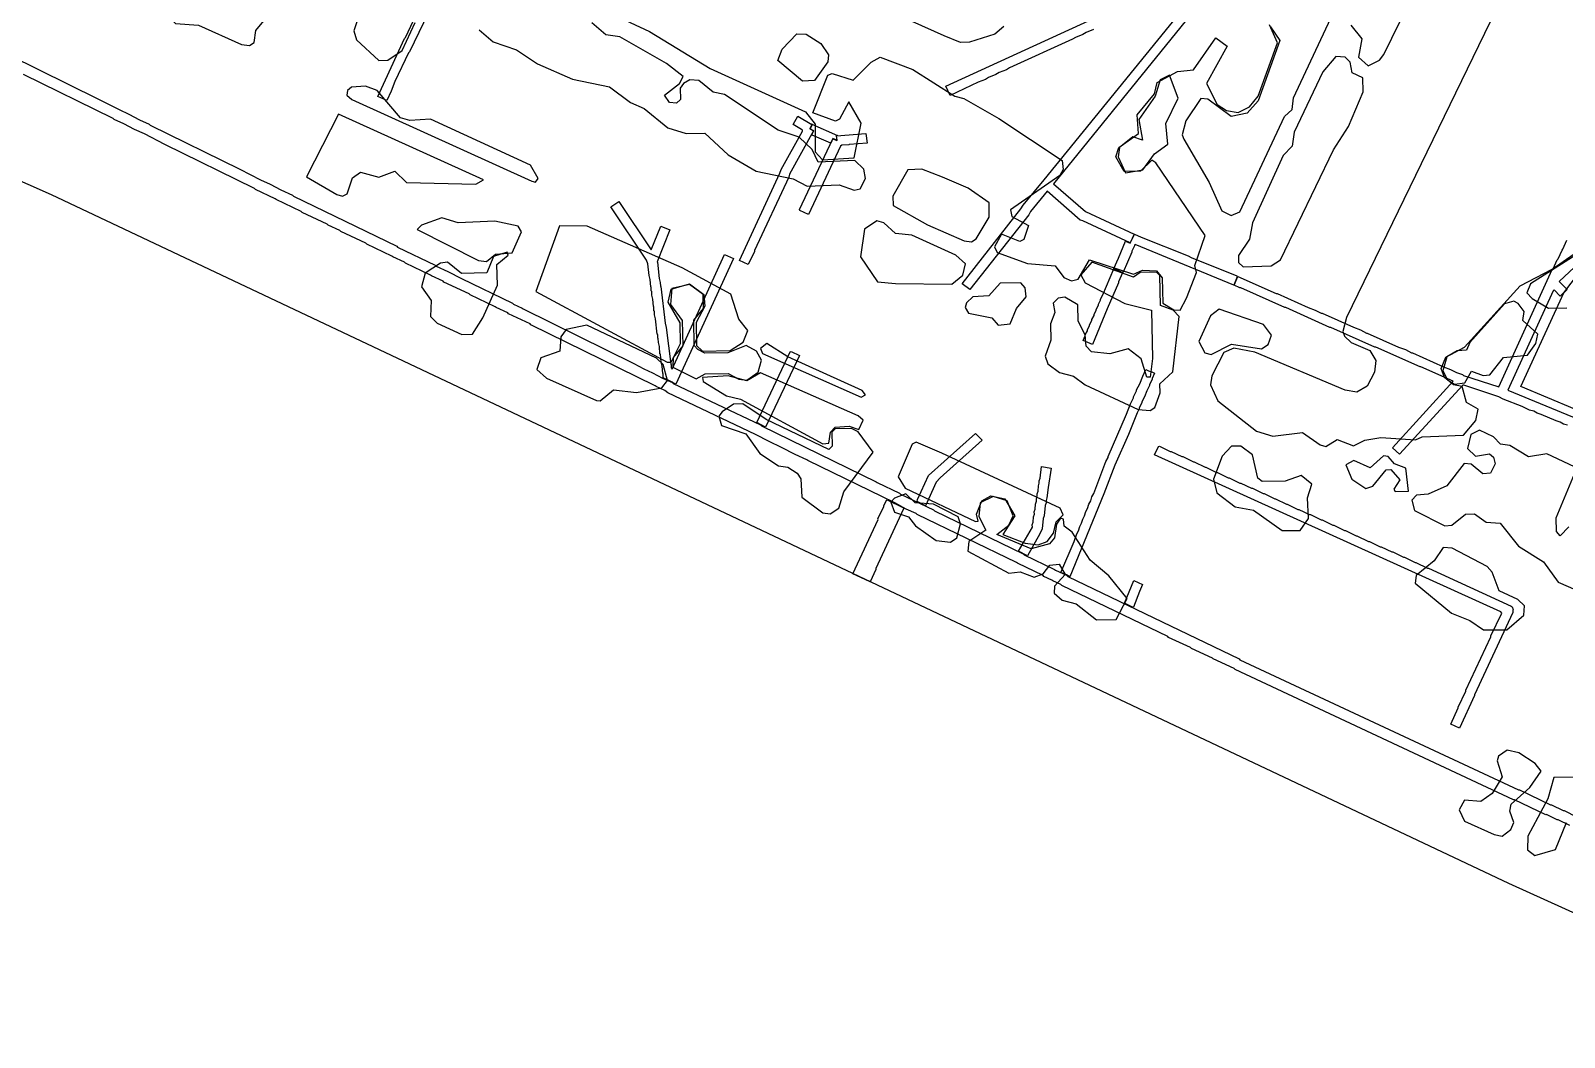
# Model space of a CAD drawing. Extents: x 1764 to 2708, y -3060 to -2272.
# Drawn here: x 1991.5 to 2324.9, y -3011.6 to -2792.7 of the extents above; entities that cross this region are included whole.
import ezdxf

# ---------------------------------------------------------------- set-up
doc = ezdxf.new("R2010")
doc.units = 0
for name, color, linetype in [('DOR_DOROZHKA', 8, 'CONTINUOUS'), ('DOR_LESTNICA', 8, 'CONTINUOUS'), ('DOR_PEREHOD', 8, 'CONTINUOUS'), ('DOR_TROTUAR', 8, 'CONTINUOUS'), ('GRANICA_UCHASTKA', 8, 'CONTINUOUS'), ('PL_DETSKAYA', 3, 'CONTINUOUS'), ('ZEL_DEREVYA', 94, 'CONTINUOUS'), ('ZEL_TRAVA', 82, 'CONTINUOUS')]:
    doc.layers.add(name, color=color, linetype=linetype)

msp = doc.modelspace()

# ---------------------------------------------------------------- linework, layer by layer
at = {"layer": 'DOR_DOROZHKA'}
for points in [[(2066.981, -2807.064), (2072.811, -2794.431), (2073.007, -2794.227), (2075.875, -2788.062), (2076.549, -2786.847), (2076.545, -2786.647), (2081.314, -2775.838), (2083.232, -2776.597), (2081.418, -2780.638), (2081.422, -2780.838), (2080.846, -2781.951), (2079.706, -2784.777), (2079.035, -2786.093), (2077.895, -2788.919), (2073.874, -2797.31), (2073.678, -2797.514), (2070.712, -2803.782), (2069.857, -2805.901), (2068.901, -2807.923)], [(2145.591, -2842.685), (2154.386, -2823.685), (2154.668, -2822.879), (2159.291, -2814.574), (2159.287, -2814.374), (2159.083, -2814.179), (2157.259, -2813.117), (2158.32, -2811.294), (2161.361, -2813.129), (2160.881, -2814.04), (2161.692, -2814.523), (2156.492, -2823.94), (2156.305, -2824.544), (2148.846, -2840.513), (2148.85, -2840.713), (2147.511, -2843.544)], [(2158.763, -2831.795), (2158.659, -2831.597), (2165.931, -2816.232), (2166.739, -2816.615), (2166.837, -2816.512), (2166.718, -2815.615), (2173.109, -2815.076), (2173.355, -2817.172), (2169.459, -2817.456), (2169.361, -2817.558), (2167.861, -2817.591), (2167.565, -2817.797), (2160.583, -2832.656)], [(2131.765, -2869.598), (2131.159, -2869.31), (2131.054, -2869.113), (2130.652, -2869.021), (2129.033, -2868.156), (2129.015, -2867.356), (2128.913, -2867.258), (2128.779, -2865.66), (2128.559, -2864.764), (2128.423, -2863.066), (2128.32, -2862.968), (2128.186, -2861.371), (2127.966, -2860.475), (2127.949, -2859.675), (2127.847, -2859.577), (2127.83, -2858.777), (2127.727, -2858.679), (2127.356, -2855.385), (2127.137, -2854.49), (2127.119, -2853.69), (2127.017, -2853.592), (2127, -2852.792), (2126.898, -2852.694), (2126.763, -2851.096), (2126.544, -2850.2), (2126.526, -2849.4), (2126.424, -2849.302), (2126.407, -2848.502), (2126.305, -2848.404), (2126.17, -2846.806), (2125.951, -2845.911), (2125.697, -2843.415), (2125.379, -2842.621), (2117.624, -2830.983), (2119.4, -2829.844), (2126.432, -2840.397), (2128.522, -2835.25), (2130.439, -2836.009), (2127.688, -2842.972), (2127.79, -2843.07), (2128.166, -2846.563), (2128.385, -2847.459), (2128.403, -2848.259), (2128.505, -2848.357), (2129.478, -2856.34), (2129.697, -2857.236), (2130.67, -2865.219), (2130.772, -2865.317), (2130.787, -2866.017), (2130.994, -2866.312), (2142.361, -2841.354), (2144.28, -2842.213)], [(2220.306, -2860.08), (2220.784, -2859.07), (2220.78, -2858.87), (2221.261, -2857.959), (2221.256, -2857.759), (2221.737, -2856.848), (2221.733, -2856.648), (2222.213, -2855.737), (2222.209, -2855.537), (2222.689, -2854.626), (2222.685, -2854.426), (2223.166, -2853.515), (2223.161, -2853.315), (2223.642, -2852.404), (2223.638, -2852.204), (2224.118, -2851.294), (2224.114, -2851.094), (2224.594, -2850.183), (2226.974, -2844.528), (2228.893, -2845.387), (2228.034, -2847.307), (2228.038, -2847.507), (2225.559, -2853.163), (2222.326, -2860.937)], [(2149.354, -2877.922), (2156.626, -2862.557), (2156.824, -2862.453), (2158.644, -2863.314), (2151.276, -2878.881)], [(2217.414, -2911.47), (2216.703, -2910.985), (2215.493, -2910.511), (2218.348, -2903.746), (2218.913, -2902.132), (2219.298, -2901.424), (2219.579, -2900.517), (2219.964, -2899.809), (2220.244, -2898.902), (2220.629, -2898.193), (2220.91, -2897.287), (2221.295, -2896.578), (2221.575, -2895.672), (2221.96, -2894.963), (2222.241, -2894.056), (2222.626, -2893.348), (2225.277, -2886.387), (2225.757, -2885.476), (2225.753, -2885.276), (2229.757, -2876.085), (2230.609, -2873.865), (2231.281, -2872.55), (2231.277, -2872.35), (2231.949, -2871.035), (2231.944, -2870.835), (2232.616, -2869.52), (2233.28, -2867.804), (2233.949, -2866.389), (2234.556, -2866.676), (2235.26, -2866.861), (2235.867, -2867.148), (2235.293, -2868.361), (2235.297, -2868.561), (2234.721, -2869.674), (2234.725, -2869.874), (2234.149, -2870.987), (2233.677, -2872.298), (2233.101, -2873.411), (2233.105, -2873.611), (2232.529, -2874.724), (2232.533, -2874.924), (2232.052, -2875.835), (2230.152, -2880.478), (2227.194, -2887.146), (2224.828, -2893.4)], [(2184.243, -2895.078), (2184.334, -2894.675), (2186.722, -2889.421), (2196.93, -2880.296), (2198.363, -2881.766), (2189.235, -2889.967), (2188.355, -2890.887), (2186.065, -2896.039)], [(2302.169, -2944.357), (2300.249, -2943.498), (2301.874, -2939.961), (2301.869, -2939.761), (2303.496, -2936.324), (2303.492, -2936.124), (2308.943, -2924.5), (2308.939, -2924.3), (2311.333, -2919.346), (2311.127, -2919.05), (2235.851, -2884.958), (2236.712, -2883.138), (2236.91, -2883.034), (2239.236, -2884.184), (2239.436, -2884.18), (2241.762, -2885.33), (2241.962, -2885.326), (2244.289, -2886.476), (2244.489, -2886.472), (2246.815, -2887.622), (2247.015, -2887.618), (2249.341, -2888.768), (2249.541, -2888.764), (2251.867, -2889.914), (2252.067, -2889.91), (2254.393, -2891.061), (2254.593, -2891.056), (2256.919, -2892.207), (2257.119, -2892.202), (2259.445, -2893.353), (2259.645, -2893.348), (2261.971, -2894.499), (2262.171, -2894.494), (2264.497, -2895.645), (2264.697, -2895.64), (2267.023, -2896.791), (2267.223, -2896.786), (2269.549, -2897.937), (2269.749, -2897.932), (2272.075, -2899.083), (2272.275, -2899.079), (2274.601, -2900.229), (2274.801, -2900.225), (2277.127, -2901.375), (2277.327, -2901.371), (2279.653, -2902.521), (2279.853, -2902.517), (2282.382, -2903.763), (2282.582, -2903.758), (2284.908, -2904.909), (2285.108, -2904.904), (2287.434, -2906.055), (2287.634, -2906.05), (2289.96, -2907.201), (2290.16, -2907.197), (2292.486, -2908.347), (2292.686, -2908.343), (2295.214, -2909.589), (2295.414, -2909.584), (2313.401, -2917.8), (2313.605, -2917.996), (2313.818, -2918.592), (2313.72, -2918.694), (2313.731, -2919.194), (2305.413, -2937.083), (2305.418, -2937.283)], [(2206.288, -2905.907), (2209.276, -2900.64), (2209.265, -2900.14), (2209.452, -2899.535), (2209.529, -2898.433), (2209.716, -2897.829), (2209.705, -2897.329), (2209.892, -2896.724), (2209.968, -2895.622), (2210.155, -2895.018), (2210.144, -2894.518), (2210.331, -2893.914), (2210.321, -2893.413), (2210.508, -2892.809), (2210.584, -2891.707), (2210.771, -2891.103), (2210.76, -2890.603), (2210.947, -2889.998), (2211.293, -2887.489), (2213.402, -2887.844), (2212.693, -2892.062), (2212.44, -2894.268), (2212.253, -2894.873), (2212.264, -2895.373), (2212.077, -2895.977), (2211.824, -2898.184), (2211.637, -2898.788), (2211.385, -2900.994), (2210.909, -2902.105), (2208.21, -2906.866)], [(2231.064, -2918.078), (2229.345, -2917.215), (2231.339, -2912.269), (2233.258, -2913.128), (2232.591, -2914.644), (2231.264, -2918.074)]]:
    msp.add_lwpolyline(points, close=True, dxfattribs=at)
for points in [[(2222.548, -2792.497), (2220.961, -2793.131), (2220.269, -2793.547), (2218.682, -2794.181), (2217.991, -2794.596), (2204.317, -2800.795), (2203.626, -2801.21), (2202.039, -2801.845), (2201.347, -2802.26), (2199.76, -2802.894), (2199.069, -2803.309), (2197.482, -2803.944), (2191.44, -2806.776), (2190.497, -2804.795), (2250.729, -2777.08)], [(2252.166, -2778.75), (2213.867, -2826.002), (2220.801, -2832.055), (2231.412, -2836.929), (2230.553, -2838.848), (2220.244, -2834.068), (2219.64, -2833.881), (2212.501, -2827.632), (2208.894, -2832.012), (2208.509, -2832.721), (2195.654, -2849.007), (2194.026, -2847.742), (2206.781, -2831.458), (2207.264, -2830.647), (2211.847, -2825.145), (2247.614, -2781.05)], [(2345.85, -2826.652), (2323.783, -2847.239), (2325.522, -2849.003), (2324.052, -2850.435), (2322.721, -2849.063), (2322.526, -2849.267), (2312.688, -2870.891), (2356.096, -2888.763)], [(2325.659, -2878.515), (2324.753, -2878.234), (2324.044, -2877.849), (2323.137, -2877.569), (2319.905, -2876.138), (2318.998, -2875.857), (2318.289, -2875.473), (2317.383, -2875.192), (2315.766, -2874.426), (2311.629, -2872.815), (2310.718, -2872.334), (2303.059, -2869.798), (2302.859, -2869.803), (2289.076, -2884.808), (2287.546, -2883.441), (2300.739, -2868.948), (2293.768, -2865.797), (2293.568, -2865.801), (2283.97, -2861.506), (2283.77, -2861.511), (2274.172, -2857.216), (2273.972, -2857.22), (2264.374, -2852.925), (2264.174, -2852.929), (2254.577, -2848.634), (2254.377, -2848.639), (2253.164, -2848.065), (2253.923, -2846.147), (2262.307, -2849.868), (2262.507, -2849.864), (2269.277, -2852.919), (2270.79, -2853.487), (2272.105, -2854.159), (2272.305, -2854.154), (2279.075, -2857.21), (2280.588, -2857.777), (2281.903, -2858.449), (2282.103, -2858.445), (2288.872, -2861.5), (2290.385, -2862.068), (2291.701, -2862.74), (2291.901, -2862.736), (2298.67, -2865.791), (2300.183, -2866.359), (2301.498, -2867.031), (2302.809, -2867.503), (2303.014, -2867.698), (2310.67, -2870.134), (2322.326, -2844.669), (2322.522, -2844.465), (2323.381, -2842.545), (2323.577, -2842.341), (2324.436, -2840.422), (2324.631, -2840.217), (2325.49, -2838.298)]]:
    msp.add_lwpolyline(points, dxfattribs=at)
at = {"layer": 'DOR_LESTNICA'}
for points in [[(2166.737, -2816.515), (2165.929, -2816.132), (2165.45, -2817.143), (2161.411, -2815.429), (2161.309, -2815.331), (2161.792, -2814.52), (2160.981, -2814.038), (2161.461, -2813.127), (2161.359, -2813.029), (2166.916, -2815.51), (2166.618, -2815.617)], [(2253.825, -2846.249), (2253.064, -2848.067), (2231.662, -2839.224), (2231.464, -2839.329), (2231.468, -2839.529), (2230.892, -2840.642), (2230.896, -2840.842), (2228.989, -2845.185), (2228.791, -2845.29), (2226.971, -2844.428), (2228.024, -2842.204), (2229.544, -2838.47), (2230.555, -2838.948), (2231.512, -2836.926), (2232.927, -2837.596), (2243.12, -2841.678), (2243.829, -2842.063), (2253.72, -2846.052)]]:
    msp.add_lwpolyline(points, close=True, dxfattribs=at)
at = {"layer": 'DOR_PEREHOD'}
msp.add_lwpolyline([(2170.275, -2910.787), (2175.722, -2898.964), (2175.718, -2898.764), (2176.964, -2896.235), (2176.96, -2896.035), (2177.534, -2894.822), (2177.732, -2894.718), (2181.271, -2896.442), (2181.275, -2896.642), (2175.254, -2909.679), (2175.258, -2909.879), (2174.014, -2912.508)], close=True, dxfattribs=at)
at = {"layer": 'DOR_TROTUAR'}
for points in [[(1986.743, -2797.992), (2006.26, -2807.575), (2010.713, -2809.881), (2012.834, -2810.835), (2015.163, -2812.086), (2017.284, -2813.04), (2017.489, -2813.236), (2037.006, -2822.819), (2041.458, -2825.125), (2043.58, -2826.079), (2045.908, -2827.33), (2048.434, -2828.476), (2048.638, -2828.671), (2071.086, -2839.592), (2071.29, -2839.788), (2079.479, -2843.713), (2079.683, -2843.909), (2082.209, -2845.055), (2085.144, -2846.592), (2096.266, -2851.955), (2096.47, -2852.151), (2098.39, -2853.01), (2098.594, -2853.205), (2122.663, -2865.092), (2124.789, -2866.246), (2126.709, -2867.105), (2128.835, -2868.26), (2131.057, -2869.213), (2131.161, -2869.41), (2150.165, -2878.405), (2150.369, -2878.6), (2175.345, -2890.767), (2175.55, -2890.963), (2180.402, -2893.26), (2180.606, -2893.455), (2187.784, -2896.902), (2187.989, -2897.098), (2207.301, -2906.486), (2207.506, -2906.681), (2214.077, -2909.841), (2214.282, -2910.037), (2216.706, -2911.085), (2217.012, -2911.378), (2254.218, -2929.284), (2254.422, -2929.48), (2314.965, -2957.787), (2315.165, -2957.783), (2321.939, -2961.038), (2322.139, -2961.034), (2324.667, -2962.28), (2324.867, -2962.276), (2327.598, -2963.617)], [(2326.139, -2965.55), (2323.611, -2964.304), (2323.411, -2964.308), (2321.085, -2963.158), (2320.885, -2963.162), (2314.111, -2959.907), (2313.911, -2959.911), (2253.368, -2931.604), (2253.163, -2931.408), (2248.616, -2929.305), (2248.411, -2929.11), (2243.864, -2927.007), (2243.659, -2926.811), (2238.909, -2924.612), (2238.705, -2924.417), (2215.653, -2913.309), (2215.449, -2913.113), (2213.731, -2912.35), (2213.527, -2912.154), (2211.81, -2911.391), (2211.605, -2911.195), (2206.044, -2908.514), (2205.84, -2908.318), (2184.203, -2897.88), (2183.999, -2897.684), (2181.877, -2896.729), (2179.347, -2895.383), (2160.439, -2886.187), (2160.234, -2885.991), (2157.708, -2884.845), (2154.773, -2883.308), (2152.045, -2882.066), (2149.11, -2880.529), (2130.004, -2871.436), (2129.393, -2870.949), (2127.474, -2870.09), (2127.269, -2869.895), (2100.27, -2856.671), (2100.065, -2856.475), (2095.415, -2854.274), (2095.211, -2854.079), (2092.685, -2852.933), (2092.481, -2852.737), (2087.022, -2850.154), (2086.818, -2849.958), (2081.359, -2847.374), (2081.155, -2847.179), (2078.629, -2846.033), (2078.424, -2845.837), (2072.966, -2843.254), (2072.761, -2843.058), (2070.235, -2841.912), (2070.031, -2841.716), (2064.572, -2839.133), (2064.368, -2838.937), (2058.909, -2836.354), (2058.705, -2836.158), (2056.179, -2835.012), (2055.975, -2834.816), (2050.516, -2832.233), (2050.312, -2832.037), (2044.853, -2829.453), (2044.649, -2829.258), (2040.403, -2827.248), (2040.199, -2827.053), (2020.682, -2817.469), (2016.23, -2815.164), (2014.108, -2814.209), (2011.78, -2812.959), (2009.658, -2812.004), (2009.454, -2811.809), (1989.936, -2802.225)]]:
    msp.add_lwpolyline(points, dxfattribs=at)
at = {"layer": 'GRANICA_UCHASTKA'}
msp.add_lwpolyline([(2386.664, -3011.567), (2312.904, -2978.142), (1996.005, -2828.408), (1971.255, -2817.437), (1926.756, -2795.386), (1827.213, -2749.512), (1784.203, -2726.929), (1772.105, -2722.688), (1765.008, -2718.339), (1764.389, -2712.849), (1771.597, -2699.187), (1818.529, -2579.11), (1873.637, -2443.85)], dxfattribs=at)
at = {"layer": 'PL_DETSKAYA'}
msp.add_lwpolyline([(2327.996, -2845.503), (2338.685, -2850.575), (2327.186, -2874.974), (2315.503, -2870.103), (2324.793, -2849.713)], close=True, dxfattribs=at)
at = {"layer": 'ZEL_DEREVYA'}
for points in [[(2278.524, -2791.538), (2280.922, -2794.487), (2280.175, -2798.506), (2282.3, -2800.377), (2284.775, -2799.157), (2285.665, -2797.887), (2304.99, -2758.449)], [(2261.023, -2791.916), (2263.088, -2794.873), (2258.369, -2807.982), (2256.008, -2810.617), (2252.522, -2811.36), (2247.439, -2807.634), (2245.935, -2807.5), (2242.621, -2812.324), (2241.852, -2815.342), (2242.207, -2816.335), (2247.746, -2825.72), (2250.465, -2831.915), (2252.486, -2832.872), (2254.387, -2832.08), (2264.111, -2811.359), (2265.745, -2809.823), (2266.025, -2807.316), (2280.689, -2775.983)], [(2063.963, -2786.168), (2061.77, -2792.719), (2062.313, -2794.708), (2067.162, -2799.189), (2069.162, -2799.146), (2072.242, -2796.995), (2075.071, -2790.931)], [(2089.03, -2792.547), (2092.088, -2795.149), (2097.128, -2796.874), (2101.696, -2799.944), (2109.272, -2803.282), (2117.313, -2804.943), (2121.888, -2808.346), (2124.917, -2809.614), (2130.011, -2813.84), (2134.04, -2815.087), (2138.041, -2815), (2143.145, -2819.726), (2149.225, -2823.263), (2157.265, -2824.924), (2160.301, -2826.526), (2167.298, -2826.208), (2170.575, -2827.388), (2171.82, -2827.111), (2173.021, -2824.833), (2172.645, -2822.841), (2170.686, -2820.965), (2162.69, -2821.305), (2161.38, -2818.582), (2158.57, -2815.891), (2154.034, -2814.321), (2142.361, -2806.569), (2139.85, -2806.123), (2136.792, -2803.521), (2134.788, -2803.398), (2133.429, -2804.178), (2132.743, -2805.193), (2132.797, -2807.693), (2131.896, -2808.463), (2130.392, -2808.329), (2129.275, -2806.769), (2132.554, -2804.197), (2133.355, -2802.678), (2129.709, -2799.839), (2119.579, -2794.055), (2116.568, -2793.62), (2113.51, -2791.018)], [(2329.681, -2840.042), (2317.591, -2847.723), (2316.801, -2849.741), (2317.911, -2850.968), (2321.458, -2853.059), (2325.459, -2852.973)], [(2327.122, -2887.538), (2321.142, -2884.749), (2317.153, -2885.336), (2313.099, -2882.922), (2311.091, -2882.632), (2309.555, -2880.998), (2306.523, -2879.562), (2304.626, -2880.52), (2303.857, -2883.539), (2305.645, -2885.251), (2308.635, -2884.686), (2309.567, -2885.416), (2309.933, -2886.909), (2308.851, -2888.934), (2307.228, -2889.052), (2304.681, -2886.939), (2303.177, -2886.805), (2299.405, -2891.639), (2295.317, -2893.478), (2292.821, -2893.699), (2291.761, -2894.806), (2292.393, -2897.043), (2298.969, -2900.403), (2300.465, -2900.204), (2303.415, -2897.806), (2305.415, -2897.762), (2307.955, -2899.542), (2310.962, -2899.81), (2314.947, -2904.81), (2320.398, -2908.194), (2323.621, -2912.627), (2334.604, -2917.392)], [(2325.903, -2900.571), (2324.028, -2902.53), (2323.258, -2901.629), (2323.193, -2898.629), (2327.155, -2889.038)], [(2327.162, -2954.989), (2322.661, -2955.045), (2321.344, -2959.701), (2317.017, -2967.799), (2316.915, -2970.802), (2318.526, -2972.018), (2323.001, -2970.754), (2325.375, -2964.867)]]:
    msp.add_lwpolyline(points, dxfattribs=at)
for points in [[(2037.322, -2795.749), (2039.078, -2795.961), (2040.064, -2795.314), (2040.424, -2792.68), (2042.537, -2790.133), (2041.66, -2788.151), (2039.88, -2786.772), (2019.655, -2776.87), (2018.036, -2777.155), (2015.361, -2780.715), (2013.018, -2782.266), (2012.873, -2783.27), (2013.817, -2784.5), (2019.893, -2787.871), (2022.965, -2791.14), (2027.976, -2791.532)], [(2255.104, -2844.071), (2261.228, -2843.855), (2263.2, -2842.52), (2274.774, -2818.633), (2277.999, -2813.56), (2281.171, -2805.988), (2281.106, -2802.988), (2278.831, -2801.911), (2278.363, -2799.545), (2277.257, -2798.485), (2275.253, -2798.362), (2272.406, -2801.675), (2266.187, -2814.816), (2265.752, -2817.827), (2263.795, -2819.871), (2257.108, -2834.523), (2256.517, -2838.037), (2254.092, -2841.591), (2254.124, -2843.092)], [(2229.524, -2823.613), (2233.262, -2822.948), (2235.813, -2819.475), (2238.729, -2817.411), (2238.298, -2812.918), (2241.013, -2807.356), (2239.071, -2802.395), (2237.093, -2803.439), (2236.002, -2806.964), (2232.443, -2812.044), (2233.248, -2816.528), (2231.107, -2815.824), (2228.239, -2818.137), (2227.949, -2820.145)], [(2194.45, -2838.378), (2196.08, -2838.593), (2197.067, -2837.946), (2199.884, -2833.258), (2199.9, -2830.131), (2195.328, -2826.936), (2189.774, -2824.555), (2185.234, -2822.819), (2182.237, -2823.008), (2178.941, -2828.708), (2178.984, -2830.708), (2186.497, -2834.964)], [(2179.518, -2847.705), (2191.778, -2847.857), (2194.154, -2845.888), (2194.766, -2843.374), (2192.641, -2841.502), (2183.044, -2837.207), (2179.533, -2836.782), (2176.982, -2834.503), (2175.471, -2834.035), (2172.759, -2835.845), (2171.888, -2841.867), (2175.632, -2847.289)], [(2085.208, -2858.747), (2087.583, -2858.696), (2089.799, -2855.146), (2092.981, -2848.074), (2092.884, -2843.574), (2095.341, -2841.52), (2095.077, -2840.9), (2092.096, -2841.84), (2090.672, -2845.372), (2085.171, -2845.491), (2082.117, -2843.056), (2080.621, -2843.255), (2077.249, -2845.412), (2076.48, -2848.431), (2078.545, -2851.388), (2078.454, -2854.891), (2079.902, -2856.277)], [(2232.262, -2875.08), (2234.893, -2875.274), (2235.879, -2874.627), (2237.062, -2871.475), (2237.019, -2869.475), (2239.798, -2866.913), (2241.206, -2854.877), (2239.925, -2853.487), (2237.151, -2852.463), (2237.011, -2845.963), (2236.245, -2845.229), (2232.744, -2845.304), (2231.266, -2846.337), (2222.19, -2843.031), (2219.832, -2845.833), (2220.787, -2847.564), (2229.388, -2852.047), (2235.173, -2853.506), (2235.4, -2864.007), (2234.861, -2868.021), (2234.153, -2868.036), (2232.9, -2864.061), (2230.101, -2861.87), (2226.122, -2862.957), (2222.111, -2862.543), (2221.001, -2861.316), (2220.78, -2858.82), (2219.215, -2855.852), (2219.14, -2852.352), (2216.352, -2850.661), (2214.855, -2850.86), (2213.795, -2851.967), (2214.172, -2853.96), (2213.226, -2856.482), (2213.301, -2859.982), (2212.043, -2863.511), (2212.662, -2865.123), (2215.204, -2867.028), (2218.223, -2867.796), (2220.766, -2869.742)], [(2145.449, -2868.452), (2147.204, -2868.664), (2149.669, -2866.985), (2150.363, -2864.343), (2149.319, -2862.365), (2147.042, -2861.163), (2143.074, -2862.75), (2138.074, -2862.858), (2136.556, -2862.057), (2135.786, -2861.156), (2135.667, -2855.656), (2137.78, -2853.109), (2137.715, -2850.109), (2134.75, -2847.922), (2130.891, -2848.756), (2130.591, -2852.264), (2133.167, -2855.71), (2133.286, -2861.211), (2131.173, -2863.757), (2131.136, -2865.884), (2136.193, -2868.401), (2138.171, -2867.358), (2143.172, -2867.25)], [(2201.85, -2856.728), (2204.47, -2856.421), (2205.816, -2853.14), (2207.929, -2850.593), (2207.719, -2848.597), (2206.779, -2847.533), (2202.279, -2847.63), (2199.836, -2850.351), (2196.34, -2850.593), (2194.95, -2851.874), (2194.638, -2852.881), (2195.415, -2854.115), (2200.441, -2855.174)], [(2246.754, -2862.761), (2248.138, -2863.148), (2252.591, -2860.884), (2259.117, -2861.91), (2260.514, -2860.963), (2261.304, -2858.945), (2259.502, -2856.566), (2249.925, -2853.271), (2248.039, -2854.729), (2245.491, -2860.287)], [(2301.055, -2869.592), (2303.299, -2869.293), (2304.745, -2866.761), (2307.267, -2867.707), (2308.764, -2867.508), (2311.685, -2863.776), (2316.926, -2863.246), (2318.705, -2860.706), (2319.162, -2858.695), (2315.93, -2855.763), (2316.221, -2853.756), (2314.933, -2852.033), (2313.922, -2851.555), (2311.933, -2852.098), (2304.36, -2860.516), (2303.645, -2862.157), (2301.648, -2862.325), (2299.425, -2863.624), (2298.49, -2866.646), (2299.533, -2868.624)], [(2114.533, -2873.122), (2115.285, -2873.189), (2118.235, -2870.791), (2123.25, -2871.349), (2128.732, -2870.397), (2129.948, -2868.787), (2129.039, -2865.304), (2127.591, -2863.918), (2112.429, -2856.742), (2107.946, -2857.673), (2106.73, -2859.283), (2106.548, -2862.414), (2102.452, -2863.878), (2101.548, -2866.399), (2103.673, -2868.27)], [(2163.712, -2897.572), (2165.343, -2897.787), (2167.232, -2896.496), (2168.323, -2892.97), (2174.64, -2884.33), (2171.376, -2879.898), (2169.943, -2879.178), (2166.443, -2879.254), (2165.709, -2880.02), (2165.774, -2883.02), (2165.04, -2883.787), (2151.392, -2877.245), (2146.316, -2873.852), (2144.316, -2873.896), (2141.852, -2875.616), (2141.121, -2876.549), (2141.665, -2878.539), (2146.956, -2880.342), (2150.05, -2884.611), (2154.112, -2887.358), (2156.119, -2887.648), (2158.148, -2888.938), (2158.925, -2890.172), (2159.178, -2894.169)], [(2263.597, -2901.417), (2267.474, -2901.417), (2269.335, -2898.792), (2269.071, -2894.295), (2270.007, -2891.274), (2267.715, -2889.406), (2264.24, -2890.648), (2259.24, -2890.756), (2258.307, -2890.026), (2257.113, -2884.924), (2254.57, -2883.019), (2252.57, -2883.063), (2250.532, -2885.191), (2248.64, -2890.235), (2249.371, -2893.22), (2253.355, -2896.219), (2257.373, -2896.966)], [(2188.354, -2903.543), (2191.488, -2903.893), (2192.885, -2902.945), (2193.654, -2899.927), (2193.121, -2898.438), (2187.808, -2895.634), (2183.8, -2895.387), (2181.757, -2893.431), (2179.275, -2894.318), (2178.545, -2895.251), (2179.341, -2897.36), (2182.365, -2898.42), (2183.908, -2900.388)], [(2223.245, -2920.799), (2227.495, -2920.707), (2229.856, -2916.154), (2225.915, -2911.236), (2221.839, -2907.823), (2217.956, -2901.778), (2216.176, -2900.441), (2216.019, -2898.944), (2215.389, -2898.707), (2214.499, -2899.977), (2214.064, -2902.988), (2213.007, -2904.261), (2209.029, -2905.348), (2201.583, -2902.257), (2204.165, -2900.2), (2205.122, -2898.179), (2203.802, -2894.955), (2200.78, -2894.02), (2197.932, -2895.332), (2197.621, -2898.341), (2199.186, -2901.308), (2195.487, -2903.764), (2195.283, -2905.895), (2204.14, -2910.623), (2206.637, -2910.402), (2209.662, -2911.504), (2211.648, -2910.794), (2213.108, -2908.928), (2215.105, -2908.718), (2216.403, -2910.942), (2214.124, -2913.492), (2213.99, -2914.996), (2215.774, -2916.541), (2218.792, -2917.31)], [(2307.336, -2922.984), (2312.463, -2922.957), (2316.147, -2919.792), (2316.27, -2917.789), (2314.823, -2916.402), (2310.78, -2914.53), (2309.274, -2910.436), (2308.164, -2909.209), (2300.573, -2905.204), (2298.57, -2905.081), (2296.631, -2907.957), (2292.698, -2911.169), (2292.483, -2912.8), (2300.38, -2919.383), (2304.416, -2920.963)], [(2309.673, -2967.457), (2311.432, -2967.836), (2313.318, -2966.378), (2313.952, -2964.863), (2313.065, -2962.381), (2313.366, -2960.874), (2317.457, -2957.284), (2319.881, -2953.729), (2318.594, -2952.006), (2315.043, -2949.748), (2312.528, -2949.136), (2310.639, -2950.427), (2310.327, -2951.434), (2311.403, -2954.913), (2309.231, -2958.587), (2306.766, -2960.266), (2303.258, -2960.008), (2302.053, -2962.119), (2303.232, -2964.595)]]:
    msp.add_lwpolyline(points, close=True, dxfattribs=at)
at = {"layer": 'ZEL_TRAVA'}
for points in [[(2320.029, -2767.629), (2277.563, -2855.092), (2276.794, -2858.11), (2277.149, -2859.103), (2278.596, -2860.489), (2282.636, -2862.236), (2283.935, -2864.459), (2283.656, -2866.966), (2282.054, -2870.002), (2279.83, -2871.301), (2277.32, -2870.855), (2257.631, -2862.609), (2253.109, -2861.706), (2250.879, -2862.672), (2248.32, -2867.73), (2248.03, -2869.737), (2249.606, -2873.205), (2258.002, -2879.777), (2261.527, -2880.868), (2268.013, -2880.061), (2271.823, -2882.73), (2273.082, -2883.12), (2275.55, -2881.566), (2279.082, -2882.99), (2281.557, -2881.769), (2285.047, -2881.194), (2292.562, -2881.698), (2294.047, -2880.999), (2303.044, -2880.638), (2305.728, -2877.495), (2306.174, -2874.984), (2303.641, -2873.538), (2302.691, -2870.057), (2300.806, -2869.681), (2298.855, -2868.139), (2298.146, -2866.153), (2299.177, -2863.713), (2303.257, -2861.54), (2315.35, -2848.189), (2322.275, -2844.537), (2330.16, -2839.031)], [(2203.073, -2791.792), (2201.108, -2793.46), (2195.644, -2795.246), (2193.644, -2795.289), (2190.111, -2793.865), (2149.191, -2775.406)], [(2111.402, -2786.061), (2126.057, -2792.914), (2139.238, -2800.967), (2159.952, -2810.358), (2162.095, -2813.063), (2162.058, -2819.067), (2163.679, -2820.783), (2170.549, -2820.384), (2172.095, -2812.847), (2169.409, -2808.153), (2167.365, -2811.949), (2166.499, -2812.384), (2161.582, -2810.573), (2164.782, -2802.375), (2165.776, -2802.061), (2170.308, -2803.464), (2174.226, -2799.544), (2176.204, -2798.501), (2183.266, -2801.183), (2192.396, -2806.989), (2194.407, -2807.446), (2202.004, -2811.784), (2215.792, -2820.908), (2216.002, -2822.904), (2215.279, -2824.17), (2204.518, -2831.657), (2204.842, -2833.151), (2208.427, -2835.074), (2207.451, -2838.097), (2206.585, -2838.532), (2202.548, -2836.952), (2201.024, -2839.736), (2201.635, -2840.974), (2208.189, -2843.334), (2214.204, -2843.871), (2216.135, -2846.414), (2217.776, -2847.129), (2219.268, -2846.721), (2221.679, -2842.542), (2231.252, -2845.67), (2233.234, -2844.794), (2236.237, -2844.895), (2237.522, -2846.452), (2237.641, -2851.952), (2240.048, -2853.401), (2241.426, -2853.496), (2242.786, -2850.84), (2245.001, -2845.29), (2244.635, -2843.797), (2246.828, -2837.246), (2236.148, -2821.468), (2235.219, -2820.905), (2232.769, -2823.292), (2229.269, -2823.368), (2227.449, -2820.156), (2228.072, -2818.141), (2232.341, -2815.047), (2232.088, -2811.051), (2235.824, -2806.468), (2236.437, -2803.953), (2240.805, -2801.607), (2244.298, -2801.198), (2249.151, -2794.257), (2251.609, -2796.121), (2247.115, -2804.223), (2249.465, -2808.799), (2251.493, -2810.048), (2254.004, -2810.494), (2256.479, -2809.273), (2258.347, -2806.981), (2262.599, -2795.384), (2260.845, -2791.419)]]:
    msp.add_lwpolyline(points, dxfattribs=at)
for points in [[(2159.308, -2803.702), (2153.958, -2799.232), (2154.904, -2796.71), (2158.084, -2793.39), (2160.088, -2793.513), (2163.258, -2795.529), (2164.937, -2797.994), (2164.803, -2799.498), (2161.931, -2803.562)], [(2100.496, -2825.4), (2101.251, -2825.634), (2101.818, -2824.871), (2100.172, -2821.988), (2078.444, -2811.952), (2073.947, -2812.216), (2071.933, -2811.635), (2066.802, -2805.701), (2064.281, -2804.755), (2061.284, -2804.986), (2060.384, -2805.756), (2060.239, -2806.76), (2061.342, -2807.653)], [(2058.036, -2828.318), (2059.295, -2828.708), (2060.285, -2828.186), (2061.461, -2824.743), (2063.184, -2823.455), (2067.209, -2824.535), (2070.684, -2823.293), (2073.239, -2825.739), (2088.254, -2826.081), (2089.984, -2825.127), (2058.41, -2810.885), (2051.45, -2824.459)], [(2088.862, -2842.66), (2090.618, -2842.872), (2092.585, -2841.329), (2096.205, -2841.001), (2098.233, -2836.455), (2097.456, -2835.221), (2092.431, -2834.162), (2084.434, -2834.502), (2080.908, -2833.41), (2076.44, -2835.008), (2075.544, -2835.944)], [(2129.861, -2864.786), (2130.736, -2864.767), (2132.775, -2860.721), (2132.678, -2856.221), (2130.081, -2851.775), (2130.768, -2848.883), (2134.746, -2847.755), (2137.882, -2850.105), (2138.103, -2852.602), (2136.178, -2856.145), (2136.286, -2861.146), (2137.563, -2862.369), (2143.564, -2862.239), (2146.443, -2860.426), (2147.389, -2857.904), (2145.501, -2855.444), (2143.716, -2849.979), (2133.17, -2844.287), (2112.464, -2835.23), (2106.459, -2835.151), (2101.347, -2849.394)], [(2172.047, -2872.379), (2173.037, -2871.858), (2172.267, -2870.957), (2156.1, -2863.636), (2151.535, -2860.733), (2150.142, -2861.847), (2150.582, -2862.921)], [(2163.763, -2882.564), (2165.01, -2882.411), (2165.376, -2880.027), (2166.436, -2878.921), (2169.432, -2878.689), (2171.574, -2879.393), (2172.489, -2877.372), (2171.386, -2876.479), (2150.172, -2867.099), (2147.208, -2868.831), (2143.182, -2867.75), (2137.562, -2868.122), (2137.706, -2868.994), (2142.776, -2872.095), (2145.794, -2872.863)], [(2207.752, -2904.125), (2210.511, -2904.482), (2212.496, -2903.772), (2213.875, -2901.991), (2214.488, -2899.477), (2215.997, -2897.944), (2215.342, -2896.54), (2189.57, -2884.591), (2184.016, -2882.209), (2183.15, -2882.645), (2180.093, -2889.715), (2181.605, -2892.183), (2196.895, -2899.44), (2197.518, -2899.343), (2197.111, -2897.851), (2198.298, -2894.908), (2200.276, -2893.864), (2203.291, -2894.466), (2205.455, -2898.171), (2202.833, -2902.23)], [(2288.176, -2892.882), (2291.051, -2892.82), (2290.443, -2887.831), (2288.046, -2886.882), (2286.637, -2885.328), (2285.633, -2885.183), (2282.687, -2887.748), (2279.151, -2886.157), (2277.421, -2887.111), (2278.738, -2890.21), (2281.784, -2892.27), (2283.274, -2891.737), (2286.198, -2888.172), (2287.198, -2888.151), (2289.164, -2890.36), (2287.873, -2892.388)]]:
    msp.add_lwpolyline(points, close=True, dxfattribs=at)

doc.saveas('drawing.dxf')
